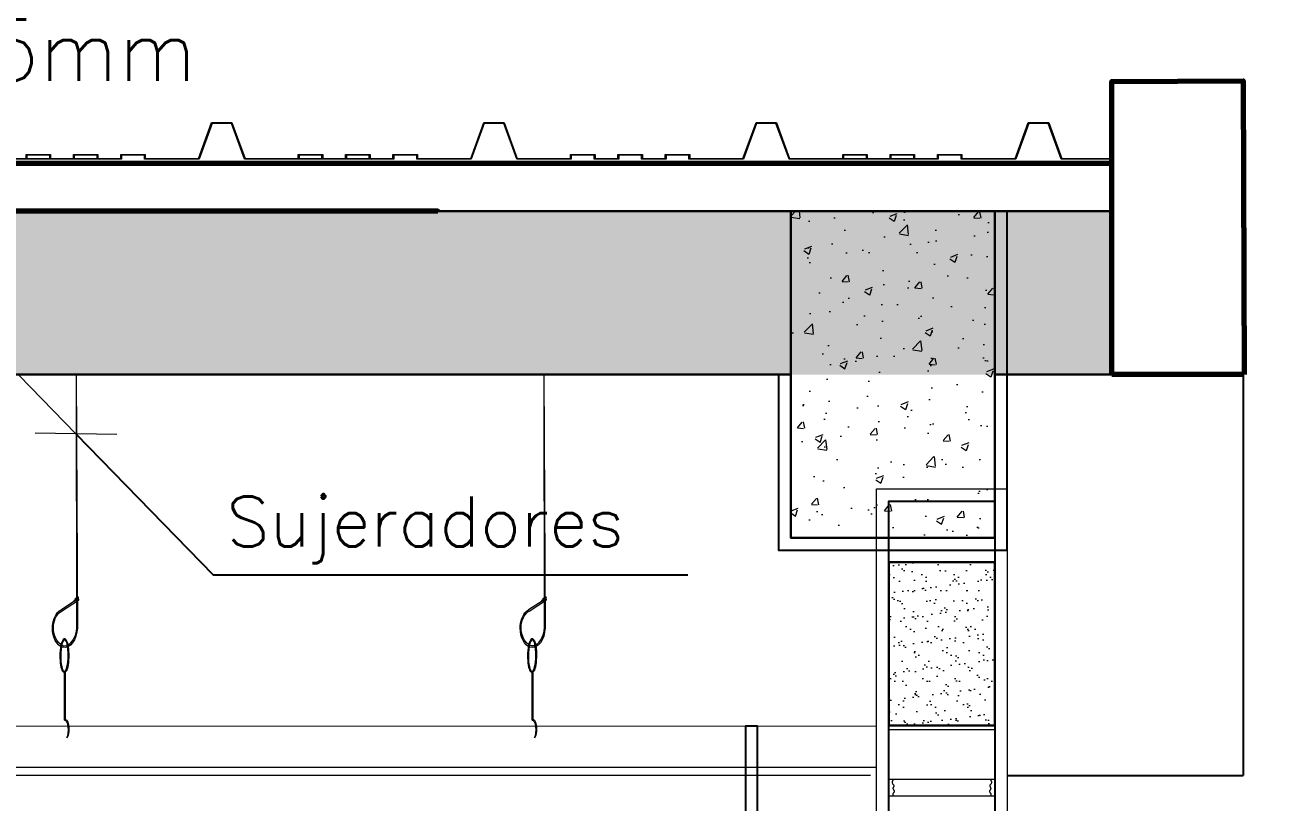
# Model space of a CAD drawing. Header units: millimetres. Extents: x -3570 to 5754, y -12788176 to 1214.
# Drawn here: x 3401.299 to 3402.825, y 1189.749 to 1190.701 of the extents above; entities that cross this region are included whole.
import ezdxf
from ezdxf import colors
from ezdxf.entities.mleader import LeaderData, LeaderLine
from ezdxf.math import Vec2, Vec3

# ---------------------------------------------------------------- set-up
doc = ezdxf.new("R2010")
doc.units = ezdxf.units.MM
doc.linetypes.add('CONTINUA', pattern=[0])
for name, color, linetype, lineweight in [('01. MUROS.', 7, 'Continuous', 20), ('07. TARRAJEO.', 70, 'Continuous', 0), ('12. VENTANAS.', 142, 'Continuous', 15), ('15. TECHOS.', 22, 'Continuous', 5), ('30. VIGUETAS EN CORTE.', 82, 'Continuous', 30), ('31. LOSA Y TECHO EN CORTE.', 7, 'Continuous', 30), ('47. MOBILIARIOS.', 253, 'Continuous', 5), ('COLUMNAS Y PLACAS', 255, 'Continuous', 70), ('COTAS', 7, 'Continuous', 0), ('SGE_0.05', 8, 'Continuous', 0), ('SGE_COTAS-01', 1, 'Continuous', 9), ('SGE_MUROS BAJOS', 2, 'Continuous', 20), ('SGE_PUERTAS', 1, 'Continuous', 5), ('SGE_TEXTO-CHICOS-03', 3, 'Continuous', 9)]:
    doc.layers.add(name, color=color, linetype=linetype, lineweight=lineweight)
doc.layers.add('PARA CORTES ARQ', color=251, linetype='Continuous')
doc.styles.add('ESC 1-50 C', font='arial.ttf', dxfattribs={"height": 0.075})
doc.styles.add('nemi', font='GOTHIC.TTF')
doc.styles.add('R80-50', font='romans.shx', dxfattribs={"width": 1.3, "height": 0.08})
doc.styles.add('ROMANS', font='romans.shx')
doc.dimstyles.new('1-50', dxfattribs={"dimtxt": 0.15, "dimasz": 0.07, "dimexe": 0.08, "dimexo": 0, "dimgap": 0.02, "dimtad": 1, "dimtoh": 1, "dimzin": 4, "dimdsep": 46, "dimtxsty": 'R80-50', "dimblk1": 'TICK1', "dimblk2": 'TICK1', "dimsah": 1, "dimcen": 0.09, "dimclrt": 3, "dimaunit": 1, "dimadec": 0, "dimazin": 0, "dimtfac": 1, "dimtix": 1, "dimtmove": 1, "dimatfit": 1, "dimldrblk": 'TICK1', "dimfxl": 0.6, "dimfxlon": 1, "dimtolj": 1, "dimtzin": 0, "dimarcsym": 0})
doc.dimstyles.new('COTA NEMI', dxfattribs={"dimscale": 0, "dimtxt": 0.1, "dimasz": 0.05, "dimexe": 0.04, "dimexo": 0.1, "dimgap": 0.022, "dimtad": 2, "dimtih": 1, "dimtoh": 1, "dimzin": 5, "dimdsep": 46, "dimtxsty": 'nemi', "dimblk": 'ARCHTICK', "dimcen": 0, "dimdle": 0.03, "dimclrd": 1, "dimclre": 1, "dimclrt": 256, "dimaunit": 1, "dimazin": 0, "dimtfac": 1, "dimtix": 1, "dimtmove": 0, "dimatfit": 3, "dimldrblk": 'ARCHTICK', "dimfxl": 0.05, "dimfxlon": 1, "dimtolj": 1, "dimtzin": 0, "dimlwd": -1, "dimlwe": -1, "dimarcsym": 0})

# ---------------------------------------------------------------- blocks, each defined once
blk = doc.blocks.new('_ArchTick')
at = {"color": 0, "linetype": 'Continuous', "const_width": 0.15}
blk.add_lwpolyline([(-0.5, -0.5), (0.5, 0.5)], dxfattribs=at)
blk = doc.blocks.new('*D428')
at = {"color": 1, "transparency": 16777216}
for p, q in [((3403.155, 1189.7562), (3403.155, 1190.667)), ((3403.105, 1190.637), (3403.195, 1190.637)), ((3403.105, 1189.7862), (3403.195, 1189.7862))]:
    blk.add_line(p, q, dxfattribs=at)
at = {"layer": 'Defpoints', "color": 0, "linetype": 'CONTINUA', "lineweight": 30, "transparency": 16777216}
for p in [(3402.79, 1190.637), (3403.155, 1190.637), (3402.8291, 1189.7862)]:
    blk.add_point(p, dxfattribs=at)
at = {"color": 1, "linetype": 'CONTINUA', "transparency": 16777216, "xscale": 0.05, "yscale": 0.05, "zscale": 0.05}
for p, rotation in [((3403.155, 1190.637), 90), ((3403.155, 1189.7862), 270)]:
    blk.add_blockref('_ArchTick', p, dxfattribs=dict(at, rotation=rotation))
at = {"linetype": 'CONTINUA', "transparency": 16777216, "insert": (3403.264, 1190.2116), "char_height": 0.1, "attachment_point": 5, "style": 'nemi'}
blk.add_mtext('\\A1;.85', dxfattribs=at)
blk = doc.blocks.new('*U290')
at = {"layer": '07. TARRAJEO.'}
for p, q in [((-0.015, 0), (-0.015, 3.351)), ((-0.015, 3.351), (0.145, 3.351)), ((0.145, 3.351), (0.145, 0))]:
    blk.add_line(p, q, dxfattribs=at)
at = {"layer": 'Defpoints', "color": 7, "true_color": 0xffffff}
blk.add_lwpolyline([(0.13, 0), (0, 0), (0, 3.336), (0.13, 3.336)], close=True, dxfattribs=at)
blk = doc.blocks.new('*U279')
blk.add_wipeout([(0, 0), (0, -0.2), (0.13, -0.2), (0.13, 0)])
at = {"layer": '30. VIGUETAS EN CORTE.', "linetype": 'ByBlock', "lineweight": 0}
h = blk.add_hatch(dxfattribs=at)
h.set_pattern_fill('AR-SAND', color=256, scale=0.0005)
h.set_pattern_definition([(37.5, (-3235.436258, -1217.977465), (-0.00080001565, 0.02447066187), [0, -0.019304, 0, -0.02159, 0, -0.0206375]), (7.5, (-3235.436258, -1217.977465), (0.02247616416, 0.03584125503), [0, -0.010414, 0, -0.017399, 0, -0.0066675]), (327.5, (-3235.45188, -1217.977465), (0.03954961851, 7.185923e-05), [0, -0.00635, 0, -0.02286, 0, -0.029845]), (317.5, (-3235.45188, -1217.977465), (0.03817782262, 0.01114646616), [0, -0.003175, 0, -0.014986, 0, -0.017145])])
h.paths.add_polyline_path([(0.13, 0), (0, 0), (0, -0.2), (0.13, -0.2)])
at = {"layer": '30. VIGUETAS EN CORTE.', "linetype": 'ByBlock'}
blk.add_lwpolyline([(0.13, 0), (0, 0), (0, -0.2), (0.13, -0.2)], close=True, dxfattribs=at)
blk = doc.blocks.new('TICK1')
at = {"layer": 'COTAS', "color": 4, "ltscale": 0.5}
blk.add_line((-0.354, -0.354), (0.354, 0.354), dxfattribs=at)
at = {"layer": 'COTAS', "ltscale": 0.5}
blk.add_line((-1, 0), (1, 0), dxfattribs=at)
blk = doc.blocks.new('*U283')
at = {"layer": '01. MUROS.', "color": 146, "true_color": 0x03507d}
for points in [[(1303.431, 375.9326), (1303.301, 375.9326), (1303.301, 375.9937), (1303.431, 375.9937)], [(1303.431, 375.8226), (1303.301, 375.8226), (1303.301, 375.9126), (1303.431, 375.9126)]]:
    blk.add_lwpolyline(points, close=True, dxfattribs=at)
at = {"layer": '01. MUROS.', "color": 146}
for points in [[(1303.3069, 375.9326, 0.009127), (1303.3062, 375.9316, 0.014222), (1303.3058, 375.9309, 0.048768), (1303.3053, 375.9298, 0.058877), (1303.3052, 375.929, 0.178232), (1303.3056, 375.9275, 0.019195), (1303.3058, 375.9272, 0.014811), (1303.3066, 375.9263, -0.028622), (1303.307, 375.9258, -0.046497), (1303.3073, 375.9254, -0.076715), (1303.3074, 375.9249, -0.080496), (1303.3074, 375.9245, -0.04793), (1303.3072, 375.924, -0.016648), (1303.3071, 375.9237, -0.007881), (1303.3067, 375.923, 0.022645), (1303.3064, 375.9224, 0.040058), (1303.3062, 375.9219, 0.066637), (1303.3062, 375.9214, 0.074168), (1303.3063, 375.9209, 0.045857), (1303.3065, 375.9204, 0.016786), (1303.3067, 375.9201, 0.009428), (1303.3071, 375.9195, -0.02184), (1303.3075, 375.9189, -0.042905), (1303.3077, 375.9184, -0.049239), (1303.3078, 375.9181, -0.096862), (1303.3078, 375.9177, -0.047651), (1303.3077, 375.9174, -0.045473), (1303.3075, 375.917, -0.02023), (1303.3071, 375.9165, 0.018927), (1303.3064, 375.9157, 0.034491), (1303.3062, 375.9152, 0.091693), (1303.3059, 375.9144, 0.046634), (1303.3059, 375.9137, 0.021866), (1303.306, 375.913, 0.005371), (1303.3061, 375.9126)], [(1303.4252, 375.9326, -0.009127), (1303.4259, 375.9316, -0.014222), (1303.4263, 375.9309, -0.048768), (1303.4268, 375.9298, -0.058877), (1303.4269, 375.929, -0.178232), (1303.4265, 375.9275, -0.019195), (1303.4263, 375.9272, -0.014811), (1303.4255, 375.9263, 0.028622), (1303.4251, 375.9258, 0.046497), (1303.4248, 375.9254, 0.076715), (1303.4247, 375.9249, 0.080496), (1303.4247, 375.9245, 0.04793), (1303.4249, 375.924, 0.016648), (1303.425, 375.9237, 0.007881), (1303.4254, 375.923, -0.022645), (1303.4257, 375.9224, -0.040058), (1303.4259, 375.9219, -0.066637), (1303.4259, 375.9214, -0.074168), (1303.4258, 375.9209, -0.045857), (1303.4256, 375.9204, -0.016786), (1303.4254, 375.9201, -0.009428), (1303.425, 375.9195, 0.02184), (1303.4246, 375.9189, 0.042905), (1303.4244, 375.9184, 0.049239), (1303.4243, 375.9181, 0.096862), (1303.4243, 375.9177, 0.047651), (1303.4244, 375.9174, 0.045473), (1303.4246, 375.917, 0.02023), (1303.425, 375.9165, -0.018927), (1303.4256, 375.9157, -0.034491), (1303.4259, 375.9152, -0.091693), (1303.4262, 375.9144, -0.046634), (1303.4262, 375.9137, -0.021866), (1303.4261, 375.913, -0.005371), (1303.426, 375.9126)]]:
    blk.add_lwpolyline(points, format="xyb", dxfattribs=at)

msp = doc.modelspace()

# ---------------------------------------------------------------- hatches: boundary and pattern name
at = {"layer": '31. LOSA Y TECHO EN CORTE.', "lineweight": 0, "true_color": 0x939598}
h = msp.add_hatch(dxfattribs=at)
h.set_pattern_fill('AR-CONC', color=252, scale=0.0005)
h.set_pattern_definition([(50, (1968.949145, 865.95789), (0.0910923345, -0.0079695428), [0.009525, -0.104775]), (355, (1968.949145, 865.95789), (-0.017621711, 0.0955284226), [0.00762, -0.083820292]), (100.451445, (1968.95674, 865.95723), (0.0734706235, 0.087558876), [0.0080950044, -0.0890451223]), (46.1842, (1968.94915, 865.98329), (0.1355395204, -0.021021164), [0.0142875, -0.1571625]), (96.635558, (1968.96044, 865.98154), (0.118702067, 0.123713062), [0.012142512, -0.133567804]), (351.184151, (1968.94915, 865.98329), (0.118702067, 0.123713062), [0.011429984, -0.125729866]), (21, (1968.961845, 865.97694), (0.0758071956, -0.051132599), [0.009525, -0.104775]), (326, (1968.961845, 865.97694), (0.030901014, 0.092093983), [0.00762, -0.08382]), (71.451445, (1968.96816, 865.97268), (0.1067082096, 0.0409613844), [0.0080950044, -0.089044969]), (37.5, (1968.949145, 865.957893), (0.0015443016, 0.04227751944), [0, -0.082804, 0, -0.08509, 0, -0.0841375]), (7.5, (1968.949145, 865.957893), (0.0334098313, 0.0500902874), [0, -0.048514, 0, -0.080899, 0, -0.0320675]), (327.5, (1968.920824, 865.957893), (0.0677952976, -0.002864372), [0, -0.03175, 0, -0.09906, 0, -0.131445]), (317.5, (1968.908124, 865.95789), (0.0740645907, 0.0127132455), [0, -0.041275, 0, -0.065786, 0, -0.093345])])
edge = h.paths.add_edge_path()
edge.add_line((3402.2368, 1190.2724), (3399.8719, 1190.2724))
edge.add_line((3399.8719, 1190.2724), (3399.8719, 1190.4724))
edge.add_line((3399.8719, 1190.4724), (3402.63, 1190.4724))
edge.add_line((3402.63, 1190.4724), (3402.63, 1190.2724))
edge.add_line((3402.63, 1190.2724), (3402.4868, 1190.2724))
h = msp.add_hatch(dxfattribs=at)
h.set_pattern_fill('AR-CONC', color=252, scale=0.00049)
h.set_pattern_definition([(50, (1925.79864, -1206.010175), (0.0892704878, -0.007810152), [0.0093345, -0.1026795]), (355, (1925.79864, -1206.010175), (-0.0172692765, 0.0936178542), [0.0074676, -0.0821438862]), (100.4514447, (1925.80608, -1206.01083), (0.072001211, 0.0858076984), [0.0079331043, -0.08726422]), (46.1842, (1925.79864, -1205.98528), (0.13282873, -0.0206007407), [0.01400175, -0.15401925]), (96.6355576, (1925.80971, -1205.987), (0.1163280257, 0.121238801), [0.0118996613, -0.130896448]), (351.184151, (1925.79864, -1205.98528), (0.116328026, 0.121238801), [0.011201384, -0.1232152686]), (21, (1925.81109, -1205.991506), (0.0742910517, -0.0501099471), [0.0093345, -0.1026795]), (326, (1925.81109, -1205.99151), (0.030282994, 0.0902521034), [0.0074676, -0.0821436]), (71.451445, (1925.81728, -1205.99568), (0.1045740454, 0.0401421568), [0.0079331043, -0.0872640694]), (37.5, (1925.798643, -1206.010175), (0.0015134156, 0.04143196905), [0, -0.08114792, 0, -0.0833882, 0, -0.08245475]), (7.5, (1925.798643, -1206.010175), (0.0327416346, 0.04908848166), [0, -0.04754372, 0, -0.07928102, 0, -0.03142615]), (327.5, (1925.77089, -1206.010175), (0.06643939163, -0.00280708456), [0, -0.031115, 0, -0.0970788, 0, -0.1288161]), (317.5, (1925.75844, -1206.010175), (0.0725832989, 0.0124589806), [0, -0.0404495, 0, -0.06447028, 0, -0.0914781])])
h.paths.add_polyline_path([(3402.2368, 1190.0724), (3402.4868, 1190.0724), (3402.4868, 1190.4724), (3402.2368, 1190.4724)])

# ---------------------------------------------------------------- linework, layer by layer
at = {"color": 252, "linetype": 'CONTINUA', "true_color": 0x939598}
for p in [(3402.7909, 1190.2724, -99722248.4331), (3402.5018, 1189.7813, -99722248.4331)]:
    msp.add_line(p, (3402.7909, 1189.7813, -99722248.4331), dxfattribs=at)
at = {"color": 252, "true_color": 0x939598, "elevation": -99722248.4331}
msp.add_lwpolyline([(3402.1812, 1188.4513), (3402.1962, 1188.4513), (3402.1962, 1189.8416), (3402.1812, 1189.8416)], close=True, dxfattribs=at)
at = {"layer": '12. VENTANAS.', "elevation": -99722248.4331}
msp.add_lwpolyline([(3400.0368, 1189.0313), (3402.1812, 1189.0313), (3402.1812, 1189.7813), (3400.0368, 1189.7813)], close=True, dxfattribs=at)
at = {"layer": '31. LOSA Y TECHO EN CORTE.', "elevation": -99722248.4331}
msp.add_lwpolyline([(3402.2368, 1190.2724), (3399.8719, 1190.2724), (3399.8719, 1190.4724), (3402.63, 1190.4724), (3402.63, 1190.2724), (3402.4868, 1190.2724)], dxfattribs=at)
at = {"layer": 'COLUMNAS Y PLACAS', "color": 9, "true_color": 0xc7c8ca}
for p, q in [((3402.63, 1190.4724, -99722248.4331), (3402.63, 1190.5307, -99722248.4331)), ((3401.8048, 1190.4724, -99722248.4331), (3401.6548, 1190.4724, -99722248.4331)), ((3402.7909, 1190.2724, -99722248.4331), (3402.63, 1190.2724, -99722248.4331))]:
    msp.add_line(p, q, dxfattribs=at)
at = {"layer": 'COLUMNAS Y PLACAS', "color": 9, "true_color": 0xc7c8ca, "elevation": -99722248.4331}
for points in [[(3402.63, 1190.2724), (3402.63, 1190.6314), (3402.7909, 1190.6321), (3402.792, 1190.2724)], [(3401.8048, 1190.4724), (3401.8048, 1190.4724), (3399.1669, 1190.4724), (3399.1669, 1190.2724), (3399.6199, 1190.2724)]]:
    msp.add_lwpolyline(points, dxfattribs=at)
at = {"layer": 'PARA CORTES ARQ', "color": 3, "elevation": -99722248.4331}
msp.add_lwpolyline([(3402.2218, 1190.2724), (3402.2218, 1190.0574), (3402.5018, 1190.0574), (3402.5018, 1190.4724)], dxfattribs=at)
at = {"layer": 'PARA CORTES ARQ', "color": 1, "lineweight": 30, "elevation": -99722248.4331}
msp.add_lwpolyline([(3402.2368, 1190.4724), (3402.2368, 1190.0724), (3402.4868, 1190.0724), (3402.4868, 1190.4724)], close=True, dxfattribs=at)
at = {"layer": 'SGE_0.05', "lineweight": 0, "elevation": -99722248.4331}
msp.add_lwpolyline([(3402.3418, 1189.8416), (3399.8868, 1189.8413)], dxfattribs=at)
at = {"layer": 'SGE_MUROS BAJOS', "elevation": -99722248.4331}
for points in [[(3402.3418, 1189.7913), (3399.8868, 1189.7913)], [(3402.3346, 1189.7813), (3399.8868, 1189.7813)]]:
    msp.add_lwpolyline(points, dxfattribs=at)
at = {"layer": 'SGE_PUERTAS', "transparency": 16777216}
for p, q in [((3401.3617, 1190.2724, -99722248.4331), (3401.3621, 1189.9617, -99722248.4331)), ((3401.3618, 1190.2724, -99722248.4331), (3401.3633, 1189.9617, -99722248.4331)), ((3401.9344, 1190.2724, -99722248.4331), (3401.9349, 1189.9617, -99722248.4331)), ((3401.9345, 1190.2724, -99722248.4331), (3401.936, 1189.9617, -99722248.4331)), ((3401.3643, 1189.9998, -99722248.4331), (3401.3599, 1189.9972, -99722248.4331)), ((3401.937, 1189.9998, -99722248.4331), (3401.9327, 1189.9973, -99722248.4331)), ((3401.3598, 1189.9947, -99722248.4331), (3401.3429, 1189.984, -99722248.4331)), ((3401.3437, 1189.9826, -99722248.4331), (3401.3647, 1189.9962, -99722248.4331)), ((3401.3643, 1189.9972, -99722248.4331), (3401.3598, 1189.9947, -99722248.4331)), ((3401.9325, 1189.9948, -99722248.4331), (3401.9156, 1189.9841, -99722248.4331)), ((3401.9165, 1189.9827, -99722248.4331), (3401.9375, 1189.9963, -99722248.4331)), ((3401.937, 1189.9973, -99722248.4331), (3401.9325, 1189.9948, -99722248.4331)), ((3401.3472, 1189.9078, -99722248.4331), (3401.3472, 1189.8492, -99722248.4331)), ((3401.3483, 1189.908, -99722248.4331), (3401.3483, 1189.8504, -99722248.4331)), ((3401.9199, 1189.9079, -99722248.4331), (3401.9199, 1189.8493, -99722248.4331)), ((3401.9211, 1189.9081, -99722248.4331), (3401.9211, 1189.8504, -99722248.4331))]:
    msp.add_line(p, q, dxfattribs=at)
for centre, radius, start, end in [((3401.3641, 1189.9991, -99722248.4331), 0.000658, 288.4294, 78.3153), ((3401.9369, 1189.9992, -99722248.4331), 0.000658, 288.4294, 78.3153), ((3401.3595, 1189.9952, -99722248.4331), 0.000559, 117.8565, 298.9566), ((3401.3063, 1190.0979, -99722248.4331), 0.1151, 297.3939, 300.2953), ((3401.3646, 1189.9967, -99722248.4331), 0.000552, 289.6172, 118.9566), ((3401.9322, 1189.9953, -99722248.4331), 0.000559, 117.8565, 298.9566), ((3401.879, 1190.098, -99722248.4331), 0.1151, 297.3939, 300.2953), ((3401.9373, 1189.9968, -99722248.4331), 0.000552, 289.6172, 118.9566)]:
    msp.add_arc(centre, radius, start, end, dxfattribs=at)
at = {"layer": 'SGE_PUERTAS', "transparency": 16777216, "extrusion": (-5.90111e-21, 7.798e-20, -1)}
for centre in [(3401.3474, 1189.9282, -99722248.4331), (3401.9201, 1189.9282, -99722248.4331)]:
    msp.add_ellipse(centre, major_axis=(-0.0002, -0.0192), ratio=0.235694, dxfattribs=at)
for centre in [(3401.3474, 1189.8372, -99722248.4331), (3401.9201, 1189.8373, -99722248.4331)]:
    msp.add_ellipse(centre, major_axis=(-0.0001, -0.012), ratio=0.377191, start_param=3.087969, end_param=5.685396, dxfattribs=at)
at = {"layer": 'SGE_PUERTAS', "transparency": 16777216}
for points, knots in [([(3401.3632, 1189.9617, -199444695.0946), (3401.3629, 1189.9481, -199444695.0946), (3401.3541, 1189.9355, -199444695.0946), (3401.3379, 1189.9405, -199444695.0946), (3401.3327, 1189.9509, -199444695.0946), (3401.3327, 1189.9617, -199444695.0946), (3401.3327, 1189.9699, -199444695.0946), (3401.3356, 1189.9779, -199444695.0946), (3401.3411, 1189.983, -199444695.0946), (3401.342, 1189.9836, -199444695.0946), (3401.3429, 1189.984, -199444695.0946)], [1.572154, 1.572154, 1.572154, 1.572154, 3.330309, 3.330309, 4.712389, 4.712389, 4.712389, 5.763453, 5.763453, 5.956191, 5.956191, 5.956191, 5.956191]), ([(3401.9359, 1189.9617, -199444695.0946), (3401.9357, 1189.9482, -199444695.0946), (3401.9268, 1189.9355, -199444695.0946), (3401.9106, 1189.9405, -199444695.0946), (3401.9055, 1189.9509, -199444695.0946), (3401.9055, 1189.9617, -199444695.0946), (3401.9055, 1189.9699, -199444695.0946), (3401.9083, 1189.978, -199444695.0946), (3401.9138, 1189.9831, -199444695.0946), (3401.9147, 1189.9837, -199444695.0946), (3401.9156, 1189.9841, -199444695.0946)], [1.572154, 1.572154, 1.572154, 1.572154, 3.330309, 3.330309, 4.712389, 4.712389, 4.712389, 5.763453, 5.763453, 5.956191, 5.956191, 5.956191, 5.956191]), ([(3401.3621, 1189.9617, -99722248.4331), (3401.3619, 1189.9535, -99722248.4331), (3401.3576, 1189.9462, -99722248.4331), (3401.345, 1189.9339, -99722248.4331), (3401.3325, 1189.9486, -99722248.4331), (3401.3348, 1189.9734, -99722248.4331), (3401.3389, 1189.9802, -99722248.4331), (3401.3437, 1189.9826, -99722248.4331)], [1.572154, 1.572154, 1.572154, 1.572154, 2.667816, 2.667816, 4.859141, 4.859141, 5.990268, 5.990268, 5.990268, 5.990268]), ([(3401.9348, 1189.9617, -99722248.4331), (3401.9346, 1189.9536, -99722248.4331), (3401.9304, 1189.9463, -99722248.4331), (3401.9178, 1189.9339, -99722248.4331), (3401.9052, 1189.9487, -99722248.4331), (3401.9076, 1189.9735, -99722248.4331), (3401.9116, 1189.9802, -99722248.4331), (3401.9165, 1189.9827, -99722248.4331)], [1.572154, 1.572154, 1.572154, 1.572154, 2.667816, 2.667816, 4.859141, 4.859141, 5.990268, 5.990268, 5.990268, 5.990268]), ([(3401.3472, 1189.9078, -199444695.0946), (3401.3453, 1189.9078, -199444695.0946), (3401.3444, 1189.9097, -199444695.0946), (3401.342, 1189.9171, -199444695.0946), (3401.3413, 1189.9264, -199444695.0946), (3401.3429, 1189.9439, -199444695.0946), (3401.3462, 1189.9519, -199444695.0946), (3401.3526, 1189.9433, -199444695.0946), (3401.3536, 1189.9321, -199444695.0946), (3401.3522, 1189.9145, -199444695.0946), (3401.3512, 1189.9078, -199444695.0946), (3401.3472, 1189.9078, -199444695.0946)], [0, 0, 0, 0, 0.608221, 0.608221, 1.886298, 1.886298, 3.448119, 3.448119, 5.00994, 5.00994, 6.283185, 6.283185, 6.283185, 6.283185]), ([(3401.9199, 1189.9079, -199444695.0946), (3401.9181, 1189.9079, -199444695.0946), (3401.9171, 1189.9098, -199444695.0946), (3401.9147, 1189.9171, -199444695.0946), (3401.9141, 1189.9264, -199444695.0946), (3401.9156, 1189.944, -199444695.0946), (3401.9189, 1189.9519, -199444695.0946), (3401.9254, 1189.9434, -199444695.0946), (3401.9263, 1189.9322, -199444695.0946), (3401.9249, 1189.9146, -199444695.0946), (3401.9239, 1189.9079, -199444695.0946), (3401.9199, 1189.9079, -199444695.0946)], [0, 0, 0, 0, 0.608221, 0.608221, 1.886298, 1.886298, 3.448119, 3.448119, 5.00994, 5.00994, 6.283185, 6.283185, 6.283185, 6.283185])]:
    msp.add_open_spline(points, degree=3, knots=knots, dxfattribs=at)
for points in [[(3401.3483, 1189.8504, -99722248.4331), (3401.3535, 1189.8483, -99722248.4331), (3401.3544, 1189.8321, -99722248.4331), (3401.3504, 1189.8269, -99722248.4331)], [(3401.9211, 1189.8504, -99722248.4331), (3401.9262, 1189.8483, -99722248.4331), (3401.9272, 1189.8322, -99722248.4331), (3401.9231, 1189.8269, -99722248.4331)]]:
    msp.add_open_spline(points, degree=3, dxfattribs=at)

# ---------------------------------------------------------------- block references
at = {"color": 0}
msp.add_blockref('*U290', (3402.3568, 1186.7813, -99722248.4331), dxfattribs=at)

# ---------------------------------------------------------------- texts
at = {"layer": 'SGE_TEXTO-CHICOS-03', "insert": (3401.7893, 1190.1232, -99722248.4331), "char_height": 0.061425, "attachment_point": 2, "style": 'ROMANS'}
msp.add_mtext('Sujeradores', dxfattribs=at)

# ---------------------------------------------------------------- dimensions: what is measured, and where the dimension line sits
at = {"color": 252, "linetype": 'CONTINUA', "true_color": 0x939598}
dim = msp.add_linear_dim(base=(3403.155, 1190.637, -99722248.4331), p1=(3402.8291, 1189.7862, -99722248.4331), p2=(3402.79, 1190.637, -99722248.4331), angle=90, dimstyle='COTA NEMI', override={"dimscale": 1}, dxfattribs=at)
dim.commit()
dim.dimension.update_dxf_attribs({"geometry": '*D428', "text_midpoint": (3403.264, 1190.2116, -99722248.4331)})

# ---------------------------------------------------------------- leaders
at = {"layer": 'SGE_COTAS-01', "lineweight": 5}
msp.add_leader([(3401.3615, 1190.1997, -99722248.4331), (3401.5295, 1190.027, -99722248.4331), (3402.1106, 1190.027, -99722248.4331)], dimstyle='1-50', override={"dimasz": 0.1, "dimse1": 1}, dxfattribs=at)

# ---------------------------------------------------------------- wipeouts: each hides what was drawn before it
msp.add_wipeout([(3401.9331, 1190.536), (3401.9331, 1190.537), (3401.9019, 1190.537), (3401.8859, 1190.581), (3401.8609, 1190.581), (3401.8449, 1190.537), (3401.7797, 1190.537), (3401.7797, 1190.542), (3401.7497, 1190.542), (3401.7497, 1190.537), (3401.7217, 1190.537), (3401.7217, 1190.542), (3401.6917, 1190.542), (3401.6917, 1190.537), (3401.6637, 1190.537), (3401.6637, 1190.542), (3401.6337, 1190.542), (3401.6337, 1190.537), (3401.5685, 1190.537), (3401.5525, 1190.581), (3401.5275, 1190.581), (3401.5115, 1190.537), (3401.4464, 1190.537), (3401.4454, 1190.536)]).translate(0, 0, -199444695.0946).dxf.layer = '15. TECHOS.'

# ---------------------------------------------------------------- next in the draw order: linework, layer by layer
at = {"layer": '15. TECHOS.', "elevation": -99722248.4331}
for points in [[(3401.9331, 1190.536), (3401.9013, 1190.536), (3401.8853, 1190.58), (3401.8616, 1190.58), (3401.8456, 1190.536), (3401.7787, 1190.536), (3401.7787, 1190.541), (3401.7507, 1190.541), (3401.7507, 1190.536), (3401.7207, 1190.536), (3401.7207, 1190.541), (3401.6927, 1190.541), (3401.6927, 1190.536), (3401.6627, 1190.536), (3401.6627, 1190.541), (3401.6347, 1190.541), (3401.6347, 1190.536), (3401.5678, 1190.536), (3401.5519, 1190.58), (3401.5281, 1190.58), (3401.5121, 1190.536), (3401.4454, 1190.536)], [(3401.4464, 1190.537), (3401.5115, 1190.537), (3401.5275, 1190.581), (3401.5525, 1190.581), (3401.5685, 1190.537), (3401.6337, 1190.537), (3401.6337, 1190.542), (3401.6637, 1190.542), (3401.6637, 1190.537), (3401.6917, 1190.537), (3401.6917, 1190.542), (3401.7217, 1190.542), (3401.7217, 1190.537), (3401.7497, 1190.537), (3401.7497, 1190.542), (3401.7797, 1190.542), (3401.7797, 1190.537), (3401.8449, 1190.537), (3401.8609, 1190.581), (3401.8859, 1190.581), (3401.9019, 1190.537), (3401.9331, 1190.537)]]:
    msp.add_lwpolyline(points, dxfattribs=at)

# ---------------------------------------------------------------- next in the draw order: block references
at = {"layer": '47. MOBILIARIOS.', "rotation": 180}
msp.add_blockref('*U279', (3402.4868, 1189.8424, -99722248.4331), dxfattribs=at)

# ---------------------------------------------------------------- next in the draw order: wipeouts: each hides what was drawn before it
msp.add_wipeout([(3402.63, 1190.536), (3402.63, 1190.537), (3402.5687, 1190.537), (3402.5527, 1190.581), (3402.5277, 1190.581), (3402.5117, 1190.537), (3402.4465, 1190.537), (3402.4465, 1190.542), (3402.4165, 1190.542), (3402.4165, 1190.537), (3402.3885, 1190.537), (3402.3885, 1190.542), (3402.3585, 1190.542), (3402.3585, 1190.537), (3402.3305, 1190.537), (3402.3305, 1190.542), (3402.3005, 1190.542), (3402.3005, 1190.537), (3402.2353, 1190.537), (3402.2193, 1190.581), (3402.1943, 1190.581), (3402.1783, 1190.537), (3402.1132, 1190.537), (3402.1122, 1190.536)]).translate(0, 0, -199444695.0946).dxf.layer = '15. TECHOS.'

# ---------------------------------------------------------------- next in the draw order: linework, layer by layer
at = {"layer": '15. TECHOS.', "elevation": -99722248.4331}
msp.add_lwpolyline([(3402.1131, 1190.537), (3402.1783, 1190.537), (3402.1943, 1190.581), (3402.2193, 1190.581), (3402.2353, 1190.537), (3402.3005, 1190.537), (3402.3005, 1190.542), (3402.3305, 1190.542), (3402.3305, 1190.537), (3402.3585, 1190.537), (3402.3585, 1190.542), (3402.3885, 1190.542), (3402.3885, 1190.537), (3402.4165, 1190.537), (3402.4165, 1190.542), (3402.4465, 1190.542), (3402.4465, 1190.537), (3402.5117, 1190.537), (3402.5277, 1190.581), (3402.5527, 1190.581), (3402.5687, 1190.537), (3402.63, 1190.537), (3402.63, 1190.536), (3402.5681, 1190.536), (3402.5521, 1190.58), (3402.5284, 1190.58), (3402.5124, 1190.536), (3402.4455, 1190.536), (3402.4455, 1190.541), (3402.4175, 1190.541), (3402.4175, 1190.536), (3402.3875, 1190.536), (3402.3875, 1190.541), (3402.3595, 1190.541), (3402.3595, 1190.536), (3402.3295, 1190.536), (3402.3295, 1190.541), (3402.3015, 1190.541), (3402.3015, 1190.536), (3402.2346, 1190.536), (3402.2187, 1190.58), (3402.1949, 1190.58), (3402.1789, 1190.536), (3402.1121, 1190.536)], dxfattribs=at)

# ---------------------------------------------------------------- next in the draw order: block references
at = {"layer": '01. MUROS.'}
msp.add_blockref('*U283', (2099.0558, 813.844, -99722248.4331), dxfattribs=at)

# ---------------------------------------------------------------- next in the draw order: wipeouts: each hides what was drawn before it
msp.add_wipeout([(3401.7236, 1190.536), (3401.7226, 1190.537), (3401.5685, 1190.537), (3401.5525, 1190.581), (3401.5275, 1190.581), (3401.5115, 1190.537), (3401.4463, 1190.537), (3401.4463, 1190.542), (3401.4163, 1190.542), (3401.4163, 1190.537), (3401.3883, 1190.537), (3401.3883, 1190.542), (3401.3583, 1190.542), (3401.3583, 1190.537), (3401.3303, 1190.537), (3401.3303, 1190.542), (3401.3003, 1190.542), (3401.3003, 1190.537), (3401.2351, 1190.537), (3401.2191, 1190.581), (3401.1941, 1190.581), (3401.1781, 1190.537), (3401.113, 1190.537), (3401.112, 1190.536)]).translate(0, 0, -199444695.0946).dxf.layer = '15. TECHOS.'

# ---------------------------------------------------------------- next in the draw order: linework, layer by layer
at = {"layer": '15. TECHOS.', "elevation": -99722248.4331}
msp.add_lwpolyline([(3401.2351, 1190.537), (3401.3003, 1190.537), (3401.3003, 1190.542), (3401.3303, 1190.542), (3401.3303, 1190.537), (3401.3583, 1190.537), (3401.3583, 1190.542), (3401.3883, 1190.542), (3401.3883, 1190.537), (3401.4163, 1190.537), (3401.4163, 1190.542), (3401.4463, 1190.542), (3401.4463, 1190.537), (3401.5115, 1190.537), (3401.5275, 1190.581), (3401.5525, 1190.581), (3401.5685, 1190.537), (3401.7226, 1190.537), (3401.7236, 1190.536), (3401.5679, 1190.536), (3401.5519, 1190.58), (3401.5282, 1190.58), (3401.5122, 1190.536), (3401.4453, 1190.536), (3401.4453, 1190.541), (3401.4173, 1190.541), (3401.4173, 1190.536), (3401.3873, 1190.536), (3401.3873, 1190.541), (3401.3593, 1190.541), (3401.3593, 1190.536), (3401.3293, 1190.536), (3401.3293, 1190.541), (3401.3013, 1190.541), (3401.3013, 1190.536), (3401.2344, 1190.536)], dxfattribs=at)

# ---------------------------------------------------------------- next in the draw order: wipeouts: each hides what was drawn before it
msp.add_wipeout([(3402.3904, 1190.536), (3402.3894, 1190.537), (3402.2353, 1190.537), (3402.2193, 1190.581), (3402.1943, 1190.581), (3402.1783, 1190.537), (3402.1131, 1190.537), (3402.1131, 1190.542), (3402.0831, 1190.542), (3402.0831, 1190.537), (3402.0551, 1190.537), (3402.0551, 1190.542), (3402.0251, 1190.542), (3402.0251, 1190.537), (3401.9971, 1190.537), (3401.9971, 1190.542), (3401.9671, 1190.542), (3401.9671, 1190.537), (3401.9019, 1190.537), (3401.8859, 1190.581), (3401.8609, 1190.581), (3401.8449, 1190.537), (3401.7798, 1190.537), (3401.7788, 1190.536)]).translate(0, 0, -199444695.0946).dxf.layer = '15. TECHOS.'

# ---------------------------------------------------------------- next in the draw order: linework, layer by layer
msp.add_lwpolyline([(3401.7798, 1190.537), (3401.8449, 1190.537), (3401.8609, 1190.581), (3401.8859, 1190.581), (3401.9019, 1190.537), (3401.9671, 1190.537), (3401.9671, 1190.542), (3401.9971, 1190.542), (3401.9971, 1190.537), (3402.0251, 1190.537), (3402.0251, 1190.542), (3402.0551, 1190.542), (3402.0551, 1190.537), (3402.0831, 1190.537), (3402.0831, 1190.542), (3402.1131, 1190.542), (3402.1131, 1190.537), (3402.1783, 1190.537), (3402.1943, 1190.581), (3402.2193, 1190.581), (3402.2353, 1190.537), (3402.3894, 1190.537), (3402.3904, 1190.536), (3402.2347, 1190.536), (3402.2187, 1190.58), (3402.195, 1190.58), (3402.179, 1190.536), (3402.1121, 1190.536), (3402.1121, 1190.541), (3402.0841, 1190.541), (3402.0841, 1190.536), (3402.0541, 1190.536), (3402.0541, 1190.541), (3402.0261, 1190.541), (3402.0261, 1190.536), (3401.9961, 1190.536), (3401.9961, 1190.541), (3401.9681, 1190.541), (3401.9681, 1190.536), (3401.9012, 1190.536), (3401.8853, 1190.58), (3401.8615, 1190.58), (3401.8455, 1190.536), (3401.7788, 1190.536)], dxfattribs=at)

# ---------------------------------------------------------------- next in the draw order: wipeouts: each hides what was drawn before it
msp.add_wipeout([(3401.3902, 1190.536), (3401.3892, 1190.537), (3401.2351, 1190.537), (3401.2191, 1190.581), (3401.1941, 1190.581), (3401.1781, 1190.537), (3401.1129, 1190.537), (3401.1129, 1190.542), (3401.0829, 1190.542), (3401.0829, 1190.537), (3401.0549, 1190.537), (3401.0549, 1190.542), (3401.0249, 1190.542), (3401.0249, 1190.537), (3400.9969, 1190.537), (3400.9969, 1190.542), (3400.9669, 1190.542), (3400.9669, 1190.537), (3400.9017, 1190.537), (3400.8857, 1190.581), (3400.8607, 1190.581), (3400.8447, 1190.537), (3400.7796, 1190.537), (3400.7786, 1190.536)]).translate(0, 0, -199444695.0946).dxf.layer = '15. TECHOS.'

# ---------------------------------------------------------------- next in the draw order: linework, layer by layer
msp.add_lwpolyline([(3401.2351, 1190.537), (3401.3892, 1190.537), (3401.3902, 1190.536), (3401.2345, 1190.536)], dxfattribs=at)
at = {"layer": 'COLUMNAS Y PLACAS', "color": 9, "true_color": 0xc7c8ca}
msp.add_line((3402.63, 1190.5307, -99722248.4331), (3399.1669, 1190.5307, -99722248.4331), dxfattribs=at)

# ---------------------------------------------------------------- next in the draw order: leaders
at = {"layer": 'SGE_TEXTO-CHICOS-03'}
ml = msp.add_multileader_mtext('Standard', dxfattribs=at)
ml.set_content('{\\Fromans|c0;Cobertura de Aluzinc TR4 5mm}', color=256, style='ESC 1-50 C')
ml.set_leader_properties()
ml.build(insert=Vec2(0, 0))
ml.multileader.update_dxf_attribs({"text_left_attachment_type": 2, "text_right_attachment_type": 2, "dogleg_length": 0.1, "arrow_head_size": 0.07})
ctx = ml.context
ctx.base_point, ctx.char_height, ctx.arrow_head_size, ctx.landing_gap_size, ctx.plane_origin = Vec3(3400.486, 1190.732, -199444695.0946), 0.075, 0.07, 0.02, Vec3(3400.7602, 1190.95, -199444695.0946)
ctx.left_attachment, ctx.right_attachment, ctx.text_align_type = 2, 2, 2
notes = []
notes.append((ctx, [(1, (1, 1, 0), (3400.436, 1190.732, -199444695.0946), (1, 0), 0.05, [(0, [(3400.339, 1190.5217, -199444695.0946)], 0, [])])]))
ctx.mtext.insert, ctx.mtext.width, ctx.mtext.alignment, ctx.mtext.flow_direction = Vec3(3401.5096, 1190.832, -199444695.0946), 1.031158, 3, 5
for ctx, leaders in notes:
    for number, flags, end, landing, length, lines in leaders:
        leader = LeaderData()
        leader.index, (leader.has_last_leader_line, leader.has_dogleg_vector, leader.attachment_direction) = number, flags
        leader.last_leader_point, leader.dogleg_vector, leader.dogleg_length = Vec3(end), Vec3(landing), length
        for number, points, colour, breaks in lines:
            line = LeaderLine()
            line.index, line.vertices, line.color, line.breaks = number, Vec3.list(points), colors.encode_raw_color(colour), breaks
            leader.lines.append(line)
        ctx.leaders.append(leader)

doc.saveas('drawing.dxf')
